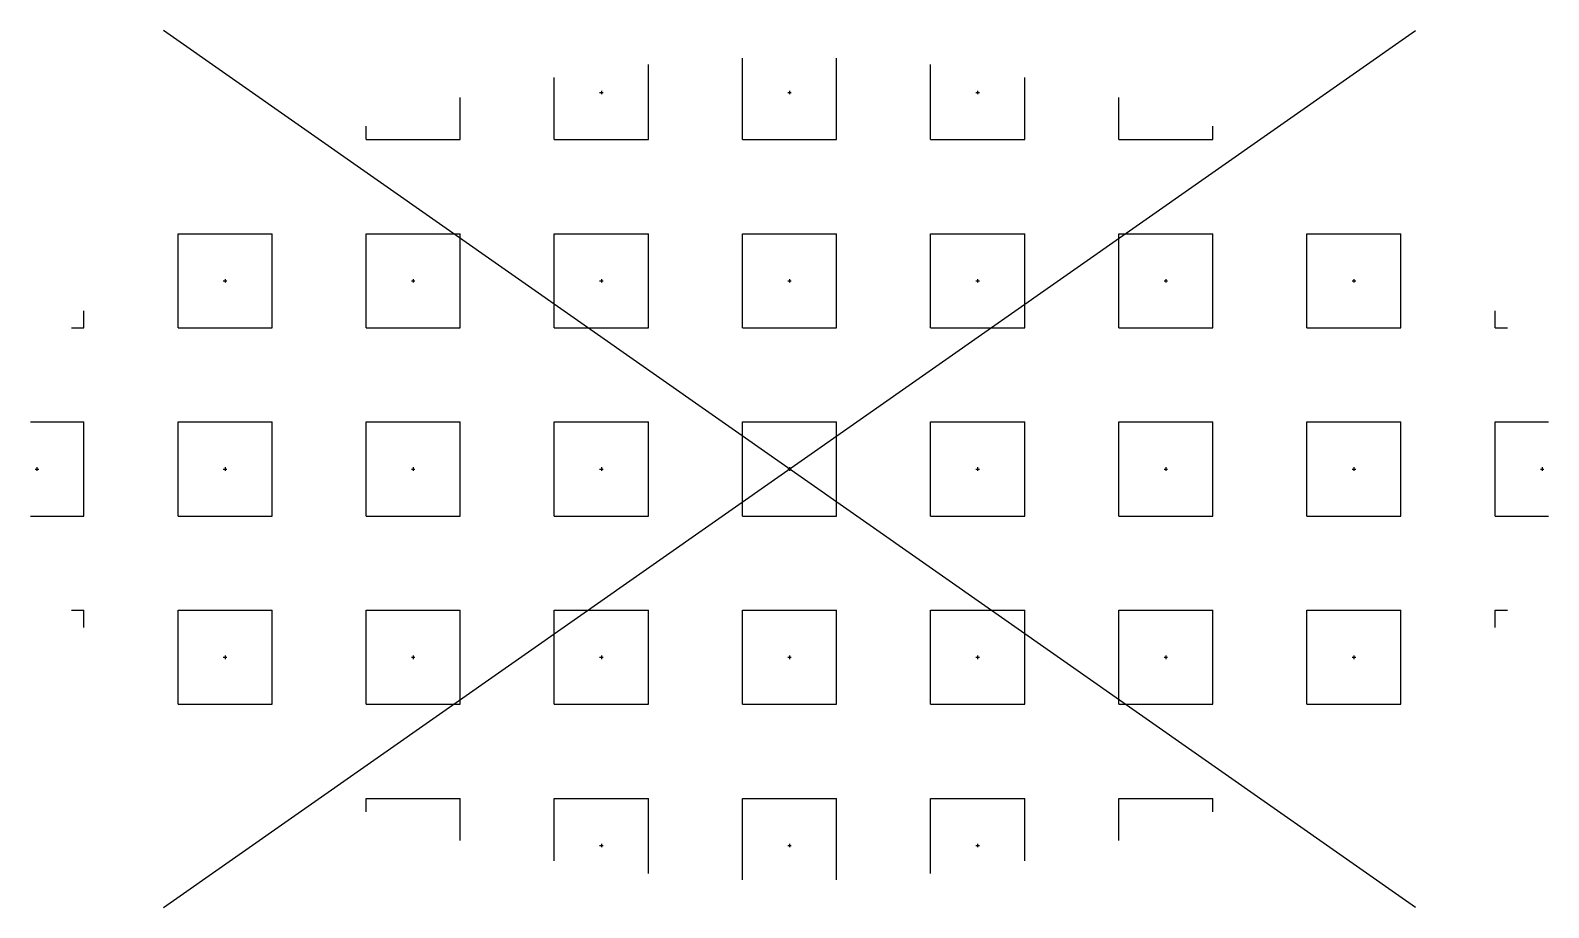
# Model space of a CAD drawing. Header units: metres. Extents: x -1099 to -1052, y 1073 to 2172.
# Drawn here: x -1063.52 to -1057.06, y 1651.43 to 1655.16 of the extents above; entities that cross this region are included whole.
import ezdxf
from ezdxf.enums import TextEntityAlignment as Align

# ---------------------------------------------------------------- set-up
doc = ezdxf.new("R2010")
doc.units = ezdxf.units.M
doc.styles.add('NLCS-ISO', font='NLCS-ISO.ttf')

# ---------------------------------------------------------------- blocks, each defined once
blk = doc.blocks.new('V-SVH-GRASTEGEL_STIP_KL-SO')
for p, q in [((-2.6622, -1.8641), (2.6622, 1.8641)), ((2.6622, -1.8641), (-2.6622, 1.8641)), ((-0.2, 1.6), (-0.2, 1.7463)), ((0.2, 1.6), (0.2, 1.7463)), ((-0.6, 1.6), (-0.6, 1.7196)), ((0.6, 1.6), (0.6, 1.7196)), ((-1, 1.6), (-1, 1.6646)), ((1, 1.6), (1, 1.6646)), ((-1.4, 1.4), (-1.4, 1.5791)), ((-1, 1.4), (-1, 1.6)), ((-0.8075, 1.6), (-0.8, 1.6)), ((-0.8075, 1.6), (-0.8, 1.6)), ((-0.8, 1.6075), (-0.8, 1.6)), ((-0.8, 1.6075), (-0.8, 1.6)), ((-0.8, 1.6), (-0.8, 1.5925)), ((-0.8, 1.6), (-0.7925, 1.6)), ((-0.8, 1.6), (-0.8, 1.5925)), ((-0.8, 1.6), (-0.7925, 1.6)), ((-0.6, 1.4), (-0.6, 1.6)), ((-0.2, 1.4), (-0.2, 1.6)), ((-0.0075, 1.6), (0, 1.6)), ((-0.0075, 1.6), (0, 1.6)), ((0, 1.6075), (0, 1.6)), ((0, 1.6075), (0, 1.6)), ((0, 1.6), (0, 1.5925)), ((0, 1.6), (0.0075, 1.6)), ((0, 1.6), (0, 1.5925)), ((0, 1.6), (0.0075, 1.6)), ((0.2, 1.4), (0.2, 1.6)), ((0.6, 1.4), (0.6, 1.6)), ((0.7925, 1.6), (0.8, 1.6)), ((0.7925, 1.6), (0.8, 1.6)), ((0.8, 1.6075), (0.8, 1.6)), ((0.8, 1.6075), (0.8, 1.6)), ((0.8, 1.6), (0.8, 1.5925)), ((0.8, 1.6), (0.8075, 1.6)), ((0.8, 1.6), (0.8, 1.5925)), ((0.8, 1.6), (0.8075, 1.6)), ((1, 1.4), (1, 1.6)), ((1.4, 1.4), (1.4, 1.5791)), ((-1.8, 1.4), (-1.8, 1.457)), ((1.8, 1.4), (1.8, 1.457)), ((-1.8, 1.4), (-1.6, 1.4)), ((-1.6, 1.4), (-1.4, 1.4)), ((-1, 1.4), (-0.8, 1.4)), ((-0.8, 1.4), (-0.6, 1.4)), ((-0.2, 1.4), (0, 1.4)), ((0, 1.4), (0.2, 1.4)), ((0.6, 1.4), (0.8, 1.4)), ((0.8, 1.4), (1, 1.4)), ((1.4, 1.4), (1.6, 1.4)), ((1.6, 1.4), (1.8, 1.4)), ((-2.6, 1), (-2.4, 1)), ((-2.6, 0.8), (-2.6, 1)), ((-2.4, 1), (-2.2, 1)), ((-2.2, 0.8), (-2.2, 1)), ((-1.8, 1), (-1.6, 1)), ((-1.8, 0.8), (-1.8, 1)), ((-1.6, 1), (-1.4, 1)), ((-1.4, 0.8), (-1.4, 1)), ((-1, 1), (-0.8, 1)), ((-1, 0.8), (-1, 1)), ((-0.8, 1), (-0.6, 1)), ((-0.6, 0.8), (-0.6, 1)), ((-0.2, 1), (0, 1)), ((-0.2, 0.8), (-0.2, 1)), ((0, 1), (0.2, 1)), ((0.2, 0.8), (0.2, 1)), ((0.6, 1), (0.8, 1)), ((0.6, 0.8), (0.6, 1)), ((0.8, 1), (1, 1)), ((1, 0.8), (1, 1)), ((1.4, 1), (1.6, 1)), ((1.4, 0.8), (1.4, 1)), ((1.6, 1), (1.8, 1)), ((1.8, 0.8), (1.8, 1)), ((2.2, 1), (2.4, 1)), ((2.2, 0.8), (2.2, 1)), ((2.4, 1), (2.6, 1)), ((2.6, 0.8), (2.6, 1)), ((-2.6, 0.6), (-2.6, 0.8)), ((-2.4075, 0.8), (-2.4, 0.8)), ((-2.4075, 0.8), (-2.4, 0.8)), ((-2.4, 0.8075), (-2.4, 0.8)), ((-2.4, 0.8075), (-2.4, 0.8)), ((-2.4, 0.8), (-2.4, 0.7925)), ((-2.4, 0.8), (-2.3925, 0.8)), ((-2.4, 0.8), (-2.4, 0.7925)), ((-2.4, 0.8), (-2.3925, 0.8)), ((-2.2, 0.6), (-2.2, 0.8)), ((-1.8, 0.6), (-1.8, 0.8)), ((-1.6075, 0.8), (-1.6, 0.8)), ((-1.6075, 0.8), (-1.6, 0.8)), ((-1.6, 0.8075), (-1.6, 0.8)), ((-1.6, 0.8075), (-1.6, 0.8)), ((-1.6, 0.8), (-1.6, 0.7925)), ((-1.6, 0.8), (-1.5925, 0.8)), ((-1.6, 0.8), (-1.6, 0.7925)), ((-1.6, 0.8), (-1.5925, 0.8)), ((-1.4, 0.6), (-1.4, 0.8)), ((-1, 0.6), (-1, 0.8)), ((-0.8075, 0.8), (-0.8, 0.8)), ((-0.8075, 0.8), (-0.8, 0.8)), ((-0.8, 0.8075), (-0.8, 0.8)), ((-0.8, 0.8075), (-0.8, 0.8)), ((-0.8, 0.8), (-0.8, 0.7925)), ((-0.8, 0.8), (-0.7925, 0.8)), ((-0.8, 0.8), (-0.8, 0.7925)), ((-0.8, 0.8), (-0.7925, 0.8)), ((-0.6, 0.6), (-0.6, 0.8)), ((-0.2, 0.6), (-0.2, 0.8)), ((-0.0075, 0.8), (0, 0.8)), ((-0.0075, 0.8), (0, 0.8)), ((0, 0.8075), (0, 0.8)), ((0, 0.8075), (0, 0.8)), ((0, 0.8), (0, 0.7925)), ((0, 0.8), (0.0075, 0.8)), ((0, 0.8), (0, 0.7925)), ((0, 0.8), (0.0075, 0.8)), ((0.2, 0.6), (0.2, 0.8)), ((0.6, 0.6), (0.6, 0.8)), ((0.7925, 0.8), (0.8, 0.8)), ((0.7925, 0.8), (0.8, 0.8)), ((0.8, 0.8075), (0.8, 0.8)), ((0.8, 0.8075), (0.8, 0.8)), ((0.8, 0.8), (0.8, 0.7925)), ((0.8, 0.8), (0.8075, 0.8)), ((0.8, 0.8), (0.8, 0.7925)), ((0.8, 0.8), (0.8075, 0.8)), ((1, 0.6), (1, 0.8)), ((1.4, 0.6), (1.4, 0.8)), ((1.5925, 0.8), (1.6, 0.8)), ((1.5925, 0.8), (1.6, 0.8)), ((1.6, 0.8075), (1.6, 0.8)), ((1.6, 0.8075), (1.6, 0.8)), ((1.6, 0.8), (1.6, 0.7925)), ((1.6, 0.8), (1.6075, 0.8)), ((1.6, 0.8), (1.6, 0.7925)), ((1.6, 0.8), (1.6075, 0.8)), ((1.8, 0.6), (1.8, 0.8)), ((2.2, 0.6), (2.2, 0.8)), ((2.3925, 0.8), (2.4, 0.8)), ((2.3925, 0.8), (2.4, 0.8)), ((2.4, 0.8075), (2.4, 0.8)), ((2.4, 0.8075), (2.4, 0.8)), ((2.4, 0.8), (2.4, 0.7925)), ((2.4, 0.8), (2.4075, 0.8)), ((2.4, 0.8), (2.4, 0.7925)), ((2.4, 0.8), (2.4075, 0.8)), ((2.6, 0.6), (2.6, 0.8)), ((-3, 0.6), (-3, 0.6729)), ((3, 0.6), (3, 0.6729)), ((-3.0525, 0.6), (-3, 0.6)), ((-2.6, 0.6), (-2.4, 0.6)), ((-2.4, 0.6), (-2.2, 0.6)), ((-1.8, 0.6), (-1.6, 0.6)), ((-1.6, 0.6), (-1.4, 0.6)), ((-1, 0.6), (-0.8, 0.6)), ((-0.8, 0.6), (-0.6, 0.6)), ((-0.2, 0.6), (0, 0.6)), ((0, 0.6), (0.2, 0.6)), ((0.6, 0.6), (0.8, 0.6)), ((0.8, 0.6), (1, 0.6)), ((1.4, 0.6), (1.6, 0.6)), ((1.6, 0.6), (1.8, 0.6)), ((2.2, 0.6), (2.4, 0.6)), ((2.4, 0.6), (2.6, 0.6)), ((3, 0.6), (3.0525, 0.6)), ((-3.2278, 0.2), (-3.2, 0.2)), ((-3.2, 0.2), (-3, 0.2)), ((-3, 0), (-3, 0.2)), ((-2.6, 0.2), (-2.4, 0.2)), ((-2.6, 0), (-2.6, 0.2)), ((-2.4, 0.2), (-2.2, 0.2)), ((-2.2, 0), (-2.2, 0.2)), ((-1.8, 0.2), (-1.6, 0.2)), ((-1.8, 0), (-1.8, 0.2)), ((-1.6, 0.2), (-1.4, 0.2)), ((-1.4, 0), (-1.4, 0.2)), ((-1, 0.2), (-0.8, 0.2)), ((-1, 0), (-1, 0.2)), ((-0.8, 0.2), (-0.6, 0.2)), ((-0.6, 0), (-0.6, 0.2)), ((-0.2, 0.2), (0, 0.2)), ((-0.2, 0), (-0.2, 0.2)), ((0, 0.2), (0.2, 0.2)), ((0.2, 0), (0.2, 0.2)), ((0.6, 0.2), (0.8, 0.2)), ((0.6, 0), (0.6, 0.2)), ((0.8, 0.2), (1, 0.2)), ((1, 0), (1, 0.2)), ((1.4, 0.2), (1.6, 0.2)), ((1.4, 0), (1.4, 0.2)), ((1.6, 0.2), (1.8, 0.2)), ((1.8, 0), (1.8, 0.2)), ((2.2, 0.2), (2.4, 0.2)), ((2.2, 0), (2.2, 0.2)), ((2.4, 0.2), (2.6, 0.2)), ((2.6, 0), (2.6, 0.2)), ((3, 0.2), (3.2, 0.2)), ((3, 0), (3, 0.2)), ((3.2, 0.2), (3.2278, 0.2)), ((-3.2075, 0), (-3.2, 0)), ((-3.2075, 0), (-3.2, 0)), ((-3.2, 0.0075), (-3.2, 0)), ((-3.2, 0.0075), (-3.2, 0)), ((-3.2, 0), (-3.2, -0.0075)), ((-3.2, 0), (-3.1925, 0)), ((-3.2, 0), (-3.2, -0.0075)), ((-3.2, 0), (-3.1925, 0)), ((-3, -0.2), (-3, 0)), ((-2.6, -0.2), (-2.6, 0)), ((-2.4075, 0), (-2.4, 0)), ((-2.4075, 0), (-2.4, 0)), ((-2.4, 0.0075), (-2.4, 0)), ((-2.4, 0.0075), (-2.4, 0)), ((-2.4, 0), (-2.4, -0.0075)), ((-2.4, 0), (-2.3925, 0)), ((-2.4, 0), (-2.4, -0.0075)), ((-2.4, 0), (-2.3925, 0)), ((-2.2, -0.2), (-2.2, 0)), ((-1.8, -0.2), (-1.8, 0)), ((-1.6075, 0), (-1.6, 0)), ((-1.6075, 0), (-1.6, 0)), ((-1.6, 0.0075), (-1.6, 0)), ((-1.6, 0.0075), (-1.6, 0)), ((-1.6, 0), (-1.6, -0.0075)), ((-1.6, 0), (-1.5925, 0)), ((-1.6, 0), (-1.6, -0.0075)), ((-1.6, 0), (-1.5925, 0)), ((-1.4, -0.2), (-1.4, 0)), ((-1, -0.2), (-1, 0)), ((-0.8075, 0), (-0.8, 0)), ((-0.8075, 0), (-0.8, 0)), ((-0.8, 0.0075), (-0.8, 0)), ((-0.8, 0.0075), (-0.8, 0)), ((-0.8, 0), (-0.8, -0.0075)), ((-0.8, 0), (-0.7925, 0)), ((-0.8, 0), (-0.8, -0.0075)), ((-0.8, 0), (-0.7925, 0)), ((-0.6, -0.2), (-0.6, 0)), ((-0.2, -0.2), (-0.2, 0)), ((-0.0075, 0), (0, 0)), ((-0.0075, 0), (0, 0)), ((0, 0.0075), (0, 0)), ((0, 0.0075), (0, 0)), ((0, 0), (0, -0.0075)), ((0, 0), (0.0075, 0)), ((0, 0), (0, -0.0075)), ((0, 0), (0.0075, 0)), ((0.2, -0.2), (0.2, 0)), ((0.6, -0.2), (0.6, 0)), ((0.7925, 0), (0.8, 0)), ((0.7925, 0), (0.8, 0)), ((0.8, 0.0075), (0.8, 0)), ((0.8, 0.0075), (0.8, 0)), ((0.8, 0), (0.8, -0.0075)), ((0.8, 0), (0.8075, 0)), ((0.8, 0), (0.8, -0.0075)), ((0.8, 0), (0.8075, 0)), ((1, -0.2), (1, 0)), ((1.4, -0.2), (1.4, 0)), ((1.5925, 0), (1.6, 0)), ((1.5925, 0), (1.6, 0)), ((1.6, 0.0075), (1.6, 0)), ((1.6, 0.0075), (1.6, 0)), ((1.6, 0), (1.6, -0.0075)), ((1.6, 0), (1.6075, 0)), ((1.6, 0), (1.6, -0.0075)), ((1.6, 0), (1.6075, 0)), ((1.8, -0.2), (1.8, 0)), ((2.2, -0.2), (2.2, 0)), ((2.3925, 0), (2.4, 0)), ((2.3925, 0), (2.4, 0)), ((2.4, 0.0075), (2.4, 0)), ((2.4, 0.0075), (2.4, 0)), ((2.4, 0), (2.4, -0.0075)), ((2.4, 0), (2.4075, 0)), ((2.4, 0), (2.4, -0.0075)), ((2.4, 0), (2.4075, 0)), ((2.6, -0.2), (2.6, 0)), ((3, -0.2), (3, 0)), ((3.1925, 0), (3.2, 0)), ((3.1925, 0), (3.2, 0)), ((3.2, 0.0075), (3.2, 0)), ((3.2, 0.0075), (3.2, 0)), ((3.2, 0), (3.2, -0.0075)), ((3.2, 0), (3.2075, 0)), ((3.2, 0), (3.2, -0.0075)), ((3.2, 0), (3.2075, 0)), ((-3.2278, -0.2), (-3.2, -0.2)), ((-3.2, -0.2), (-3, -0.2)), ((-2.6, -0.2), (-2.4, -0.2)), ((-2.4, -0.2), (-2.2, -0.2)), ((-1.8, -0.2), (-1.6, -0.2)), ((-1.6, -0.2), (-1.4, -0.2)), ((-1, -0.2), (-0.8, -0.2)), ((-0.8, -0.2), (-0.6, -0.2)), ((-0.2, -0.2), (0, -0.2)), ((0, -0.2), (0.2, -0.2)), ((0.6, -0.2), (0.8, -0.2)), ((0.8, -0.2), (1, -0.2)), ((1.4, -0.2), (1.6, -0.2)), ((1.6, -0.2), (1.8, -0.2)), ((2.2, -0.2), (2.4, -0.2)), ((2.4, -0.2), (2.6, -0.2)), ((3, -0.2), (3.2, -0.2)), ((3.2, -0.2), (3.2278, -0.2)), ((-3.0525, -0.6), (-3, -0.6)), ((-3, -0.6729), (-3, -0.6)), ((-2.6, -0.6), (-2.4, -0.6)), ((-2.6, -0.8), (-2.6, -0.6)), ((-2.4, -0.6), (-2.2, -0.6)), ((-2.2, -0.8), (-2.2, -0.6)), ((-1.8, -0.6), (-1.6, -0.6)), ((-1.8, -0.8), (-1.8, -0.6)), ((-1.6, -0.6), (-1.4, -0.6)), ((-1.4, -0.8), (-1.4, -0.6)), ((-1, -0.6), (-0.8, -0.6)), ((-1, -0.8), (-1, -0.6)), ((-0.8, -0.6), (-0.6, -0.6)), ((-0.6, -0.8), (-0.6, -0.6)), ((-0.2, -0.6), (0, -0.6)), ((-0.2, -0.8), (-0.2, -0.6)), ((0, -0.6), (0.2, -0.6)), ((0.2, -0.8), (0.2, -0.6)), ((0.6, -0.6), (0.8, -0.6)), ((0.6, -0.8), (0.6, -0.6)), ((0.8, -0.6), (1, -0.6)), ((1, -0.8), (1, -0.6)), ((1.4, -0.6), (1.6, -0.6)), ((1.4, -0.8), (1.4, -0.6)), ((1.6, -0.6), (1.8, -0.6)), ((1.8, -0.8), (1.8, -0.6)), ((2.2, -0.6), (2.4, -0.6)), ((2.2, -0.8), (2.2, -0.6)), ((2.4, -0.6), (2.6, -0.6)), ((2.6, -0.8), (2.6, -0.6)), ((3, -0.6), (3.0525, -0.6)), ((3, -0.6729), (3, -0.6)), ((-2.6, -1), (-2.6, -0.8)), ((-2.4075, -0.8), (-2.4, -0.8)), ((-2.4075, -0.8), (-2.4, -0.8)), ((-2.4, -0.7925), (-2.4, -0.8)), ((-2.4, -0.7925), (-2.4, -0.8)), ((-2.4, -0.8), (-2.4, -0.8075)), ((-2.4, -0.8), (-2.3925, -0.8)), ((-2.4, -0.8), (-2.4, -0.8075)), ((-2.4, -0.8), (-2.3925, -0.8)), ((-2.2, -1), (-2.2, -0.8)), ((-1.8, -1), (-1.8, -0.8)), ((-1.6075, -0.8), (-1.6, -0.8)), ((-1.6075, -0.8), (-1.6, -0.8)), ((-1.6, -0.7925), (-1.6, -0.8)), ((-1.6, -0.7925), (-1.6, -0.8)), ((-1.6, -0.8), (-1.6, -0.8075)), ((-1.6, -0.8), (-1.5925, -0.8)), ((-1.6, -0.8), (-1.6, -0.8075)), ((-1.6, -0.8), (-1.5925, -0.8)), ((-1.4, -1), (-1.4, -0.8)), ((-1, -1), (-1, -0.8)), ((-0.8075, -0.8), (-0.8, -0.8)), ((-0.8075, -0.8), (-0.8, -0.8)), ((-0.8, -0.7925), (-0.8, -0.8)), ((-0.8, -0.7925), (-0.8, -0.8)), ((-0.8, -0.8), (-0.8, -0.8075)), ((-0.8, -0.8), (-0.7925, -0.8)), ((-0.8, -0.8), (-0.8, -0.8075)), ((-0.8, -0.8), (-0.7925, -0.8)), ((-0.6, -1), (-0.6, -0.8)), ((-0.2, -1), (-0.2, -0.8)), ((-0.0075, -0.8), (0, -0.8)), ((-0.0075, -0.8), (0, -0.8)), ((0, -0.7925), (0, -0.8)), ((0, -0.7925), (0, -0.8)), ((0, -0.8), (0, -0.8075)), ((0, -0.8), (0.0075, -0.8)), ((0, -0.8), (0, -0.8075)), ((0, -0.8), (0.0075, -0.8)), ((0.2, -1), (0.2, -0.8)), ((0.6, -1), (0.6, -0.8)), ((0.7925, -0.8), (0.8, -0.8)), ((0.7925, -0.8), (0.8, -0.8)), ((0.8, -0.7925), (0.8, -0.8)), ((0.8, -0.7925), (0.8, -0.8)), ((0.8, -0.8), (0.8, -0.8075)), ((0.8, -0.8), (0.8075, -0.8)), ((0.8, -0.8), (0.8, -0.8075)), ((0.8, -0.8), (0.8075, -0.8)), ((1, -1), (1, -0.8)), ((1.4, -1), (1.4, -0.8)), ((1.5925, -0.8), (1.6, -0.8)), ((1.5925, -0.8), (1.6, -0.8)), ((1.6, -0.7925), (1.6, -0.8)), ((1.6, -0.7925), (1.6, -0.8)), ((1.6, -0.8), (1.6, -0.8075)), ((1.6, -0.8), (1.6075, -0.8)), ((1.6, -0.8), (1.6, -0.8075)), ((1.6, -0.8), (1.6075, -0.8)), ((1.8, -1), (1.8, -0.8)), ((2.2, -1), (2.2, -0.8)), ((2.3925, -0.8), (2.4, -0.8)), ((2.3925, -0.8), (2.4, -0.8)), ((2.4, -0.7925), (2.4, -0.8)), ((2.4, -0.7925), (2.4, -0.8)), ((2.4, -0.8), (2.4, -0.8075)), ((2.4, -0.8), (2.4075, -0.8)), ((2.4, -0.8), (2.4, -0.8075)), ((2.4, -0.8), (2.4075, -0.8)), ((2.6, -1), (2.6, -0.8)), ((-2.6, -1), (-2.4, -1)), ((-2.4, -1), (-2.2, -1)), ((-1.8, -1), (-1.6, -1)), ((-1.6, -1), (-1.4, -1)), ((-1, -1), (-0.8, -1)), ((-0.8, -1), (-0.6, -1)), ((-0.2, -1), (0, -1)), ((0, -1), (0.2, -1)), ((0.6, -1), (0.8, -1)), ((0.8, -1), (1, -1)), ((1.4, -1), (1.6, -1)), ((1.6, -1), (1.8, -1)), ((2.2, -1), (2.4, -1)), ((2.4, -1), (2.6, -1)), ((-1.8, -1.4), (-1.6, -1.4)), ((-1.8, -1.457), (-1.8, -1.4)), ((-1.6, -1.4), (-1.4, -1.4)), ((-1.4, -1.5791), (-1.4, -1.4)), ((-1, -1.4), (-0.8, -1.4)), ((-1, -1.6), (-1, -1.4)), ((-0.8, -1.4), (-0.6, -1.4)), ((-0.6, -1.6), (-0.6, -1.4)), ((-0.2, -1.4), (0, -1.4)), ((-0.2, -1.6), (-0.2, -1.4)), ((0, -1.4), (0.2, -1.4)), ((0.2, -1.6), (0.2, -1.4)), ((0.6, -1.4), (0.8, -1.4)), ((0.6, -1.6), (0.6, -1.4)), ((0.8, -1.4), (1, -1.4)), ((1, -1.6), (1, -1.4)), ((1.4, -1.4), (1.6, -1.4)), ((1.4, -1.5791), (1.4, -1.4)), ((1.6, -1.4), (1.8, -1.4)), ((1.8, -1.457), (1.8, -1.4)), ((-1, -1.6646), (-1, -1.6)), ((-0.8075, -1.6), (-0.8, -1.6)), ((-0.8075, -1.6), (-0.8, -1.6)), ((-0.8, -1.5925), (-0.8, -1.6)), ((-0.8, -1.5925), (-0.8, -1.6)), ((-0.8, -1.6), (-0.8, -1.6075)), ((-0.8, -1.6), (-0.7925, -1.6)), ((-0.8, -1.6), (-0.8, -1.6075)), ((-0.8, -1.6), (-0.7925, -1.6)), ((-0.6, -1.7196), (-0.6, -1.6)), ((-0.2, -1.7463), (-0.2, -1.6)), ((-0.0075, -1.6), (0, -1.6)), ((-0.0075, -1.6), (0, -1.6)), ((0, -1.5925), (0, -1.6)), ((0, -1.5925), (0, -1.6)), ((0, -1.6), (0, -1.6075)), ((0, -1.6), (0.0075, -1.6)), ((0, -1.6), (0, -1.6075)), ((0, -1.6), (0.0075, -1.6)), ((0.2, -1.7463), (0.2, -1.6)), ((0.6, -1.7196), (0.6, -1.6)), ((0.7925, -1.6), (0.8, -1.6)), ((0.7925, -1.6), (0.8, -1.6)), ((0.8, -1.5925), (0.8, -1.6)), ((0.8, -1.5925), (0.8, -1.6)), ((0.8, -1.6), (0.8, -1.6075)), ((0.8, -1.6), (0.8075, -1.6)), ((0.8, -1.6), (0.8, -1.6075)), ((0.8, -1.6), (0.8075, -1.6)), ((1, -1.6646), (1, -1.6))]:
    blk.add_line(p, q)
at = {"style": 'NLCS-ISO'}
blk.add_attdef('KLEUR', text='', height=1.8, dxfattribs=at).set_placement((4.25, 0), align=Align.MIDDLE_LEFT)
at = {"style": 'NLCS-ISO', "flags": 1}
blk.add_attdef('FUNCTIE', text='', height=1.8, dxfattribs=at).set_placement((0, -2.75), align=Align.TOP_CENTER)

msp = doc.modelspace()

# ---------------------------------------------------------------- block references
msp.add_blockref('V-SVH-GRASTEGEL_STIP_KL-SO', (-1060.2916, 1653.2983))

doc.saveas('drawing.dxf')
